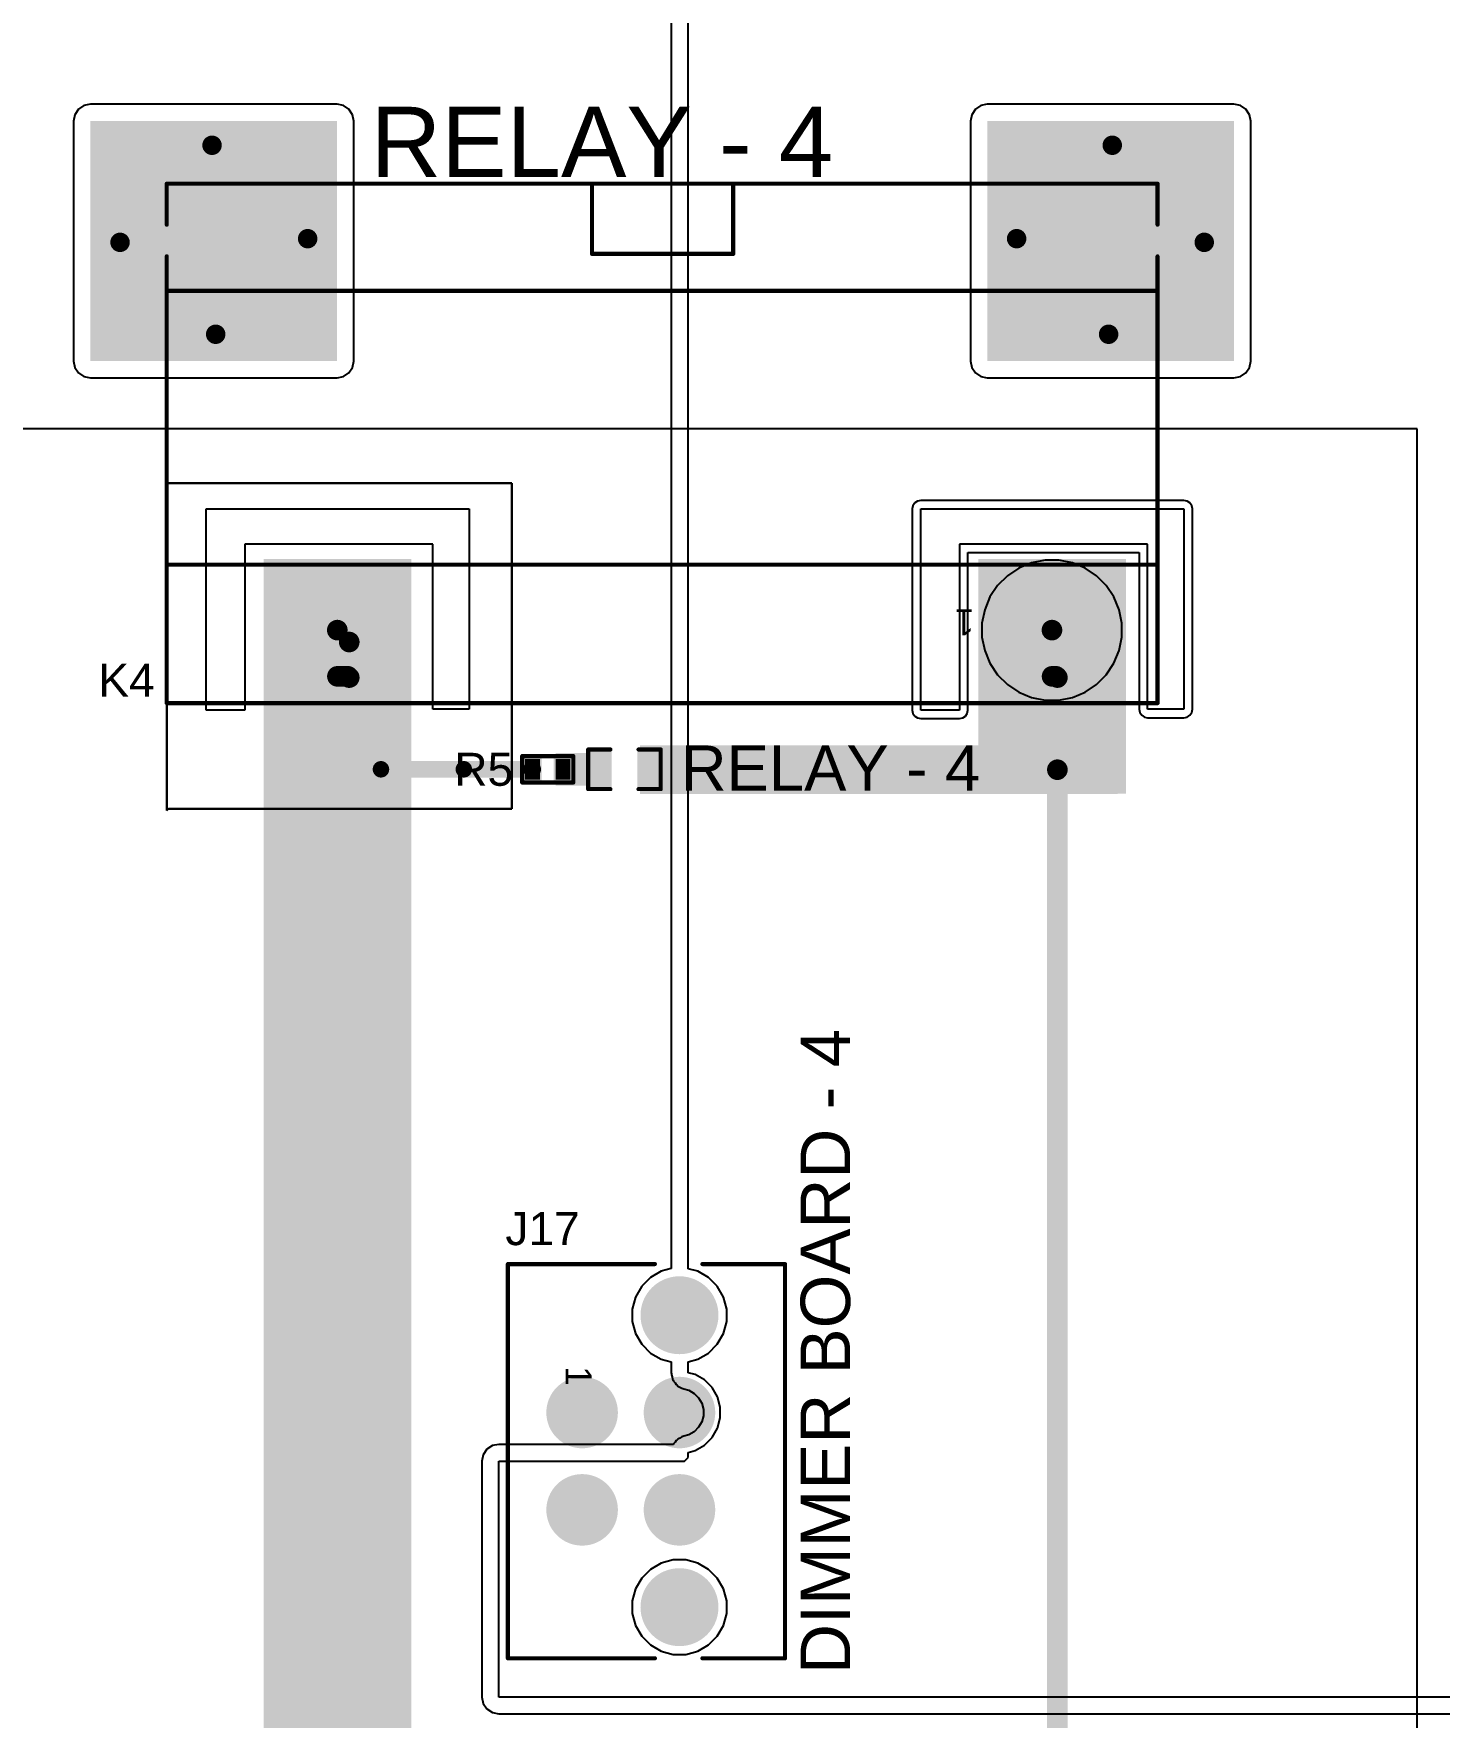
# Model space of a CAD drawing. Header units: millimetres. Extents: x -9 to 259, y -9 to 194.
# Drawn here: x 190.1 to 233.4, y 90.2 to 142 of the extents above; entities that cross this region are included whole.
import ezdxf

# ---------------------------------------------------------------- set-up
doc = ezdxf.new("R2010")
doc.units = ezdxf.units.MM
for name, color, linetype in [('BottomLayer', 5, 'Continuous'), ('BottomSolder', 6, 'Continuous'), ('MultiLayer', 9, 'Continuous'), ('PadHoleLayer', 156, 'Continuous'), ('TopLayer', 1, 'Continuous'), ('TopOverlay', 2, 'Continuous'), ('TopPaste', 8, 'Continuous'), ('TopSolder', 216, 'Continuous'), ('ViaHoleLayer', 16, 'Continuous')]:
    doc.layers.add(name, color=color, linetype=linetype)
doc.styles.add('Arial', font='', dxfattribs={"height": 0.2})
doc.styles.get('Arial').set_extended_font_data('Arial')

# ---------------------------------------------------------------- blocks, each defined once
blk = doc.blocks.new('G4A_1A_PE_DC24_1')
at = {"layer": 'BottomLayer'}
h = blk.add_hatch(color=5, dxfattribs=at)
edge = h.paths.add_edge_path()
edge.add_arc((-11.9999887, 6.0001023), 1.89999874, 0, 360)
h = blk.add_hatch(color=5, dxfattribs=at)
edge = h.paths.add_edge_path()
edge.add_arc((9.9999673, 6.0001023), 1.89999874, 0, 360)
h = blk.add_hatch(color=5, dxfattribs=at)
edge = h.paths.add_edge_path()
edge.add_arc((-13.8000867, -5.999873699999999), 1.49999954, 0, 360)
h = blk.add_hatch(color=5, dxfattribs=at)
edge = h.paths.add_edge_path()
edge.add_arc((13.8000613, -5.999873699999999), 1.49999954, 0, 360)
at = {"layer": 'BottomSolder'}
h = blk.add_hatch(color=6, dxfattribs=at)
edge = h.paths.add_edge_path()
edge.add_arc((-11.9999887, 6.0001023), 1.95079874, 0, 360)
h = blk.add_hatch(color=6, dxfattribs=at)
edge = h.paths.add_edge_path()
edge.add_arc((9.9999673, 6.0001023), 1.95079874, 0, 360)
h = blk.add_hatch(color=6, dxfattribs=at)
edge = h.paths.add_edge_path()
edge.add_arc((-13.8000867, -5.999873699999999), 1.55079954, 0, 360)
h = blk.add_hatch(color=6, dxfattribs=at)
edge = h.paths.add_edge_path()
edge.add_arc((13.8000613, -5.999873699999999), 1.55079954, 0, 360)
at = {"layer": 'MultiLayer'}
h = blk.add_hatch(color=9, dxfattribs=at)
edge = h.paths.add_edge_path()
edge.add_arc((-11.9999887, 6.0001023), 1.89999874, 0, 360)
h = blk.add_hatch(color=9, dxfattribs=at)
edge = h.paths.add_edge_path()
edge.add_arc((9.9999673, 6.0001023), 1.89999874, 0, 360)
h = blk.add_hatch(color=9, dxfattribs=at)
edge = h.paths.add_edge_path()
edge.add_arc((-13.8000867, -5.999873699999999), 1.49999954, 0, 360)
h = blk.add_hatch(color=9, dxfattribs=at)
edge = h.paths.add_edge_path()
edge.add_arc((13.8000613, -5.999873699999999), 1.49999954, 0, 360)
at = {"layer": 'PadHoleLayer'}
h = blk.add_hatch(color=156, dxfattribs=at)
edge = h.paths.add_edge_path()
edge.add_arc((-11.9999379, 5.9999753), 1.1500104, 0, 360)
h = blk.add_hatch(color=156, dxfattribs=at)
edge = h.paths.add_edge_path()
edge.add_arc((9.9999419, 5.9999753), 1.1500104, 0, 360)
h = blk.add_hatch(color=156, dxfattribs=at)
edge = h.paths.add_edge_path()
edge.add_arc((-13.8001375, -5.9999753), 0.8999982, 0, 360)
h = blk.add_hatch(color=156, dxfattribs=at)
edge = h.paths.add_edge_path()
edge.add_arc((13.8001375, -5.9999753), 0.8999982, 0, 360)
at = {"layer": 'TopLayer'}
h = blk.add_hatch(color=1, dxfattribs=at)
edge = h.paths.add_edge_path()
edge.add_arc((-11.9999887, 6.0001023), 1.89999874, 0, 360)
h = blk.add_hatch(color=1, dxfattribs=at)
edge = h.paths.add_edge_path()
edge.add_arc((9.9999673, 6.0001023), 1.89999874, 0, 360)
h = blk.add_hatch(color=1, dxfattribs=at)
edge = h.paths.add_edge_path()
edge.add_arc((-13.8000867, -5.999873699999999), 1.49999954, 0, 360)
h = blk.add_hatch(color=1, dxfattribs=at)
edge = h.paths.add_edge_path()
edge.add_arc((13.8000613, -5.999873699999999), 1.49999954, 0, 360)
at = {"layer": 'TopSolder'}
h = blk.add_hatch(color=216, dxfattribs=at)
edge = h.paths.add_edge_path()
edge.add_arc((-11.9999887, 6.0001023), 1.95079874, 0, 360)
h = blk.add_hatch(color=216, dxfattribs=at)
edge = h.paths.add_edge_path()
edge.add_arc((9.9999673, 6.0001023), 1.95079874, 0, 360)
h = blk.add_hatch(color=216, dxfattribs=at)
edge = h.paths.add_edge_path()
edge.add_arc((-13.8000867, -5.999873699999999), 1.55079954, 0, 360)
h = blk.add_hatch(color=216, dxfattribs=at)
edge = h.paths.add_edge_path()
edge.add_arc((13.8000613, -5.999873699999999), 1.55079954, 0, 360)
at = {"layer": 'TopOverlay', "const_width": 0.127}
for points in [[(15.2497917, 8.250237499999999), (-15.2501727, 8.250237499999999)], [(-15.2491313, 8.250237499999999), (-15.2491313, -5.5104411)], [(15.2497917, 8.250237499999999), (15.2497917, -5.5124985)], [(15.2497917, 3.9851203), (-15.2491313, 3.9851203)], [(15.2499695, -4.449762499999999), (-15.2499949, -4.449762499999999)], [(-2.1874353, -5.5877079), (-2.1874353, -7.749781299999999)], [(2.1589873, -5.5877079), (-2.1874353, -5.5877079)], [(2.1589873, -5.5877079), (2.1589873, -7.749781299999999)], [(-15.2491313, -6.488950699999999), (-15.2491313, -7.749781299999999)], [(15.2497917, -6.486893299999999), (15.2497917, -7.749781299999999)], [(15.2497917, -7.749781299999999), (-15.2501727, -7.749781299999999)]]:
    blk.add_lwpolyline(points, dxfattribs=at)
at = {"layer": 'TopOverlay', "const_width": 0.0635}
for points in [[(-15.2819227, 8.250237499999999, 1), (-15.2184227, 8.250237499999999, 1)], [(-15.2808813, 8.250237499999999, 1), (-15.2173813, 8.250237499999999, 1)], [(15.2180417, 8.250237499999999, 1), (15.2815417, 8.250237499999999, 1)], [(15.2180417, 8.250237499999999, 1), (15.2815417, 8.250237499999999, 1)], [(-15.2808813, 3.9851203, 1), (-15.2173813, 3.9851203, 1)], [(15.2180417, 3.9851203, 1), (15.2815417, 3.9851203, 1)], [(-15.2817449, -4.449762499999999, 1), (-15.2182449, -4.449762499999999, 1)], [(15.2182195, -4.449762499999999, 1), (15.2817195, -4.449762499999999, 1)], [(-15.2808813, -5.5104411, 1), (-15.2173813, -5.5104411, 1)], [(-2.2191853, -5.5877079, 1), (-2.1556853, -5.5877079, 1)], [(-2.2191853, -5.5877079, 1), (-2.1556853, -5.5877079, 1)], [(2.1272373, -5.5877079, 1), (2.1907373, -5.5877079, 1)], [(2.1272373, -5.5877079, 1), (2.1907373, -5.5877079, 1)], [(15.2180417, -5.5124985, 1), (15.2815417, -5.5124985, 1)], [(-15.2808813, -6.488950699999999, 1), (-15.2173813, -6.488950699999999, 1)], [(15.2180417, -6.486893299999999, 1), (15.2815417, -6.486893299999999, 1)], [(-15.2819227, -7.749781299999999, 1), (-15.2184227, -7.749781299999999, 1)], [(-15.2808813, -7.749781299999999, 1), (-15.2173813, -7.749781299999999, 1)], [(-2.2191853, -7.749781299999999, 1), (-2.1556853, -7.749781299999999, 1)], [(2.1272373, -7.749781299999999, 1), (2.1907373, -7.749781299999999, 1)], [(15.2180417, -7.749781299999999, 1), (15.2815417, -7.749781299999999, 1)], [(15.2180417, -7.749781299999999, 1), (15.2815417, -7.749781299999999, 1)]]:
    blk.add_lwpolyline(points, format="xyb", close=True, dxfattribs=at)
at = {"layer": 'TopOverlay'}
blk.add_text('1', height=0.8000009399999999, dxfattribs=at).set_placement((-9.6044004, 5.3561996))
blk = doc.blocks.new('R___0402_8')
at = {"layer": 'TopLayer'}
for points in [[(-0.6985, -0.3175), (-0.6985, 0.3175), (-0.2412999999999999, 0.3175), (-0.2413, -0.3175)], [(0.2412999999999999, -0.3175), (0.2413, 0.3175), (0.6985, 0.3175), (0.6985, -0.3175)]]:
    blk.add_hatch(color=1, dxfattribs=at).paths.add_polyline_path(points)
at = {"layer": 'TopPaste'}
for points in [[(-0.6985, -0.3175), (-0.6985, 0.3175), (-0.2412999999999999, 0.3175), (-0.2413, -0.3175)], [(0.2412999999999999, -0.3175), (0.2413, 0.3175), (0.6985, 0.3175), (0.6985, -0.3175)]]:
    blk.add_hatch(color=8, dxfattribs=at).paths.add_polyline_path(points)
at = {"layer": 'TopSolder'}
for points in [[(-0.75350116, -0.37250116), (-0.75350116, 0.37250116), (-0.1862988399999999, 0.37250116), (-0.18629884, -0.37250116)], [(0.1862988399999999, -0.37250116), (0.18629884, 0.37250116), (0.75350116, 0.37250116), (0.75350116, -0.37250116)]]:
    blk.add_hatch(color=216, dxfattribs=at).paths.add_polyline_path(points)
at = {"layer": 'TopOverlay'}
for points, const_width in [([(-0.7874, -0.4064), (-0.7874, 0.4064)], 0.127), ([(-0.7874, 0.4064), (0.7874, 0.4064)], 0.127), ([(0.7874, -0.4064), (0.7874, 0.4064)], 0.127), ([(-0.7874, -0.4064), (0.7874, -0.4064)], 0.127), ([(-0.8128, -0.4318), (0.8128, -0.4318)], 0.0032258)]:
    blk.add_lwpolyline(points, dxfattribs=dict(at, const_width=const_width))
for points, const_width in [([(-0.8191499999999999, 0.4064, 1), (-0.7556499999999999, 0.4064, 1)], 0.0635), ([(-0.8191499999999999, 0.4064, 1), (-0.7556499999999999, 0.4064, 1)], 0.0635), ([(0.7556499999999999, 0.4064, 1), (0.8191499999999999, 0.4064, 1)], 0.0635), ([(0.7556499999999999, 0.4064, 1), (0.8191499999999999, 0.4064, 1)], 0.0635), ([(-0.8191499999999999, -0.4064, 1), (-0.7556499999999999, -0.4064, 1)], 0.0635), ([(-0.8191499999999999, -0.4064, 1), (-0.7556499999999999, -0.4064, 1)], 0.0635), ([(-0.81360518, -0.4318, 1), (-0.8119948199999999, -0.4318, 1)], 0.0016129), ([(0.7556499999999999, -0.4064, 1), (0.8191499999999999, -0.4064, 1)], 0.0635), ([(0.7556499999999999, -0.4064, 1), (0.8191499999999999, -0.4064, 1)], 0.0635), ([(0.8119948199999999, -0.4318, 1), (0.81360518, -0.4318, 1)], 0.0016129)]:
    blk.add_lwpolyline(points, format="xyb", close=True, dxfattribs=dict(at, const_width=const_width))
blk = doc.blocks.new('LED_0603_13')
at = {"layer": 'TopLayer'}
for points in [[(-0.999998, 0.5000002699999999), (-0.499999, 0.5000002699999999), (-0.499999, -0.5000002699999999), (-0.999998, -0.5000002699999999)], [(0.50000154, 0.5000002699999999), (1.00000054, 0.5000002699999999), (1.00000054, -0.5000002699999999), (0.50000154, -0.5000002699999999)]]:
    blk.add_hatch(color=1, dxfattribs=at).paths.add_polyline_path(points)
at = {"layer": 'TopOverlay'}
blk.add_hatch(color=2, dxfattribs=at).paths.add_polyline_path([(1.1176, -0.66039746), (1.75259492, -0.66039746), (1.75259492, 0.66040254), (1.1176, 0.66040254)])
at = {"layer": 'TopPaste'}
for points in [[(-0.999998, 0.5000002699999999), (-0.499999, 0.5000002699999999), (-0.499999, -0.5000002699999999), (-0.999998, -0.5000002699999999)], [(0.50000154, 0.5000002699999999), (1.00000054, 0.5000002699999999), (1.00000054, -0.5000002699999999), (0.50000154, -0.5000002699999999)]]:
    blk.add_hatch(color=8, dxfattribs=at).paths.add_polyline_path(points)
at = {"layer": 'TopSolder'}
for points in [[(-1.101598, 0.6016002699999999), (-0.398399, 0.6016002699999999), (-0.398399, -0.6016002699999999), (-1.101598, -0.6016002699999999)], [(0.39840154, 0.6016002699999999), (1.10160054, 0.6016002699999999), (1.10160054, -0.6016002699999999), (0.39840154, -0.6016002699999999)]]:
    blk.add_hatch(color=216, dxfattribs=at).paths.add_polyline_path(points)
at = {"layer": 'TopOverlay', "const_width": 0.127}
for points in [[(-1.1176, 0.6096), (-0.4318, 0.6096)], [(-1.1176, -0.6096), (-1.1176, 0.6096)], [(0.4318, 0.6096), (1.11760254, 0.6096)], [(1.11760254, -0.6096), (1.11760254, 0.6096)], [(-1.1176, -0.6096), (-0.4318, -0.6096)], [(0.4318, -0.6096), (1.11760254, -0.6096)]]:
    blk.add_lwpolyline(points, dxfattribs=at)
at = {"layer": 'TopOverlay', "const_width": 0.0635}
for points in [[(-1.14935, 0.6096, 1), (-1.08585, 0.6096, 1)], [(-1.14935, 0.6096, 1), (-1.08585, 0.6096, 1)], [(-0.46355, 0.6096, 1), (-0.40005, 0.6096, 1)], [(0.40005, 0.6096, 1), (0.46355, 0.6096, 1)], [(1.08585254, 0.6096, 1), (1.14935254, 0.6096, 1)], [(1.08585254, 0.6096, 1), (1.14935254, 0.6096, 1)], [(-1.14935, -0.6096, 1), (-1.08585, -0.6096, 1)], [(-1.14935, -0.6096, 1), (-1.08585, -0.6096, 1)], [(-0.46355, -0.6096, 1), (-0.40005, -0.6096, 1)], [(0.40005, -0.6096, 1), (0.46355, -0.6096, 1)], [(1.08585254, -0.6096, 1), (1.14935254, -0.6096, 1)], [(1.08585254, -0.6096, 1), (1.14935254, -0.6096, 1)]]:
    blk.add_lwpolyline(points, format="xyb", close=True, dxfattribs=at)
blk = doc.blocks.new('0447690401_18')
at = {"layer": 'BottomLayer'}
h = blk.add_hatch(color=5, dxfattribs=at)
edge = h.paths.add_edge_path()
edge.add_arc((-1.4986, 1.4986), 1.00000054, 0, 360)
h = blk.add_hatch(color=5, dxfattribs=at)
edge = h.paths.add_edge_path()
edge.add_arc((1.4986, 1.4986), 1.00000054, 0, 360)
h = blk.add_hatch(color=5, dxfattribs=at)
edge = h.paths.add_edge_path()
edge.add_arc((-1.4986, -1.4986), 1.00000054, 0, 360)
h = blk.add_hatch(color=5, dxfattribs=at)
edge = h.paths.add_edge_path()
edge.add_arc((1.4986, -1.4986), 1.00000054, 0, 360)
at = {"layer": 'BottomSolder'}
h = blk.add_hatch(color=6, dxfattribs=at)
edge = h.paths.add_edge_path()
edge.add_arc((-1.4986, 1.4986), 1.10160054, 0, 360)
h = blk.add_hatch(color=6, dxfattribs=at)
edge = h.paths.add_edge_path()
edge.add_arc((1.4986, 1.4986), 1.10160054, 0, 360)
h = blk.add_hatch(color=6, dxfattribs=at)
edge = h.paths.add_edge_path()
edge.add_arc((-1.4986, -1.4986), 1.10160054, 0, 360)
h = blk.add_hatch(color=6, dxfattribs=at)
edge = h.paths.add_edge_path()
edge.add_arc((1.4986, -1.4986), 1.10160054, 0, 360)
at = {"layer": 'PadHoleLayer'}
h = blk.add_hatch(color=156, dxfattribs=at)
edge = h.paths.add_edge_path()
edge.add_arc((-4.495799999999999, 1.4986), 1.20000014, 0, 360)
h = blk.add_hatch(color=156, dxfattribs=at)
edge = h.paths.add_edge_path()
edge.add_arc((4.495799999999999, 1.4986), 1.20000014, 0, 360)
h = blk.add_hatch(color=156, dxfattribs=at)
edge = h.paths.add_edge_path()
edge.add_arc((-1.4986, 1.4986), 0.5334, 0, 360)
h = blk.add_hatch(color=156, dxfattribs=at)
edge = h.paths.add_edge_path()
edge.add_arc((1.4986, 1.4986), 0.5334, 0, 360)
h = blk.add_hatch(color=156, dxfattribs=at)
edge = h.paths.add_edge_path()
edge.add_arc((-1.4986, -1.4986), 0.5334, 0, 360)
h = blk.add_hatch(color=156, dxfattribs=at)
edge = h.paths.add_edge_path()
edge.add_arc((1.4986, -1.4986), 0.5334, 0, 360)
at = {"layer": 'TopLayer'}
h = blk.add_hatch(color=1, dxfattribs=at)
edge = h.paths.add_edge_path()
edge.add_arc((-1.4986, 1.4986), 1.00000054, 0, 360)
h = blk.add_hatch(color=1, dxfattribs=at)
edge = h.paths.add_edge_path()
edge.add_arc((1.4986, 1.4986), 1.00000054, 0, 360)
h = blk.add_hatch(color=1, dxfattribs=at)
edge = h.paths.add_edge_path()
edge.add_arc((-1.4986, -1.4986), 1.00000054, 0, 360)
h = blk.add_hatch(color=1, dxfattribs=at)
edge = h.paths.add_edge_path()
edge.add_arc((1.4986, -1.4986), 1.00000054, 0, 360)
at = {"layer": 'TopSolder'}
h = blk.add_hatch(color=216, dxfattribs=at)
edge = h.paths.add_edge_path()
edge.add_arc((-1.4986, 1.4986), 1.10160054, 0, 360)
h = blk.add_hatch(color=216, dxfattribs=at)
edge = h.paths.add_edge_path()
edge.add_arc((1.4986, 1.4986), 1.10160054, 0, 360)
h = blk.add_hatch(color=216, dxfattribs=at)
edge = h.paths.add_edge_path()
edge.add_arc((-1.4986, -1.4986), 1.10160054, 0, 360)
h = blk.add_hatch(color=216, dxfattribs=at)
edge = h.paths.add_edge_path()
edge.add_arc((1.4986, -1.4986), 1.10160054, 0, 360)
at = {"layer": 'TopOverlay', "const_width": 0.127}
for points in [[(-6.0706, 2.20485716), (-6.0706, 4.7498)], [(6.0706, 4.7498), (-6.0706, 4.7498)], [(6.0706, 2.20485716), (6.0706, 4.7498)], [(-6.0706, -3.7846), (-6.0706, 0.74154284)], [(6.0706, -3.7846), (6.0706, 0.74154284)], [(6.0706, -3.7846), (-6.0706, -3.7846)]]:
    blk.add_lwpolyline(points, dxfattribs=at)
at = {"layer": 'TopOverlay', "const_width": 0.0635}
for points in [[(-6.102349999999999, 4.7498, 1), (-6.038849999999999, 4.7498, 1)], [(-6.102349999999999, 4.7498, 1), (-6.038849999999999, 4.7498, 1)], [(6.038849999999999, 4.7498, 1), (6.102349999999999, 4.7498, 1)], [(6.038849999999999, 4.7498, 1), (6.102349999999999, 4.7498, 1)], [(-6.102349999999999, 2.20485716, 1), (-6.038849999999999, 2.20485716, 1)], [(6.038849999999999, 2.20485716, 1), (6.102349999999999, 2.20485716, 1)], [(-6.102349999999999, 0.74154284, 1), (-6.038849999999999, 0.74154284, 1)], [(6.038849999999999, 0.74154284, 1), (6.102349999999999, 0.74154284, 1)], [(-6.102349999999999, -3.7846, 1), (-6.038849999999999, -3.7846, 1)], [(-6.102349999999999, -3.7846, 1), (-6.038849999999999, -3.7846, 1)], [(6.038849999999999, -3.7846, 1), (6.102349999999999, -3.7846, 1)], [(6.038849999999999, -3.7846, 1), (6.102349999999999, -3.7846, 1)]]:
    blk.add_lwpolyline(points, format="xyb", close=True, dxfattribs=at)
at = {"layer": 'TopOverlay'}
blk.add_text('1', height=0.8000009399999999, dxfattribs=at).set_placement((-2.9209873, -2.00659238))

msp = doc.modelspace()

# ---------------------------------------------------------------- hatches: boundary and pattern name
at = {"layer": 'BottomLayer'}
msp.add_hatch(color=5, dxfattribs=at).paths.add_polyline_path([(199.44067808, 139.3444), (191.84607808, 139.3444), (191.84607808, 131.953), (199.44067808, 131.953)])
h = msp.add_hatch(color=5, dxfattribs=at)
edge = h.paths.add_edge_path()
edge.add_arc((195.59197102, 138.60049242), 0.2999994, 0, 360)
h = msp.add_hatch(color=5, dxfattribs=at)
edge = h.paths.add_edge_path()
edge.add_arc((223.3046969, 138.60049242), 0.2999994, 0, 360)
h = msp.add_hatch(color=5, dxfattribs=at)
edge = h.paths.add_edge_path()
edge.add_arc((192.760473, 135.6106), 0.2999994, 0, 360)
h = msp.add_hatch(color=5, dxfattribs=at)
edge = h.paths.add_edge_path()
edge.add_arc((198.53591992, 135.72333536), 0.2999994, 0, 360)
h = msp.add_hatch(color=5, dxfattribs=at)
edge = h.paths.add_edge_path()
edge.add_arc((220.360748, 135.72333536), 0.2999994, 0, 360)
h = msp.add_hatch(color=5, dxfattribs=at)
edge = h.paths.add_edge_path()
edge.add_arc((226.13619492, 135.6106), 0.2999994, 0, 360)
h = msp.add_hatch(color=5, dxfattribs=at)
edge = h.paths.add_edge_path()
edge.add_arc((195.70456414, 132.77924422), 0.2999994, 0, 360)
h = msp.add_hatch(color=5, dxfattribs=at)
edge = h.paths.add_edge_path()
edge.add_arc((223.19210378, 132.77924422), 0.2999994, 0, 360)
at = {"layer": 'BottomSolder'}
h = msp.add_hatch(color=6, dxfattribs=at)
edge = h.paths.add_edge_path()
edge.add_arc((195.59197102, 138.60049242), 0.4015993999999999, 0, 360)
h = msp.add_hatch(color=6, dxfattribs=at)
edge = h.paths.add_edge_path()
edge.add_arc((223.3046969, 138.60049242), 0.4015993999999999, 0, 360)
h = msp.add_hatch(color=6, dxfattribs=at)
edge = h.paths.add_edge_path()
edge.add_arc((192.760473, 135.6106), 0.4015993999999999, 0, 360)
h = msp.add_hatch(color=6, dxfattribs=at)
edge = h.paths.add_edge_path()
edge.add_arc((198.53591992, 135.72333536), 0.4015993999999999, 0, 360)
h = msp.add_hatch(color=6, dxfattribs=at)
edge = h.paths.add_edge_path()
edge.add_arc((220.360748, 135.72333536), 0.4015993999999999, 0, 360)
h = msp.add_hatch(color=6, dxfattribs=at)
edge = h.paths.add_edge_path()
edge.add_arc((226.13619492, 135.6106), 0.4015993999999999, 0, 360)
h = msp.add_hatch(color=6, dxfattribs=at)
edge = h.paths.add_edge_path()
edge.add_arc((195.70456414, 132.77924422), 0.4015993999999999, 0, 360)
h = msp.add_hatch(color=6, dxfattribs=at)
edge = h.paths.add_edge_path()
edge.add_arc((223.19210378, 132.77924422), 0.4015993999999999, 0, 360)
at = {"layer": 'TopLayer'}
for points in [[(219.45599492, 131.953), (227.05059492, 131.953), (227.05059492, 139.3444), (219.45599492, 139.3444)], [(197.18015174, 125.857), (197.18015174, 40.1207732), (201.72331766, 40.1207732), (201.72331766, 125.857)], [(219.18003154, 125.857), (219.18003154, 118.62932332), (223.72319746, 118.62932332), (223.72319746, 125.857)], [(206.1670375, 118.8799883), (207.7117385, 118.8799883), (207.7117385, 119.87999138), (206.1670375, 119.87999138)], [(223.4692, 120.11659238), (208.7707534, 120.11659238), (208.7707534, 118.61799238), (223.4692, 118.61799238)]]:
    msp.add_hatch(color=1, dxfattribs=at).paths.add_polyline_path(points)
h = msp.add_hatch(color=1, dxfattribs=at)
edge = h.paths.add_edge_path()
edge.add_arc((195.59197102, 138.60049242), 0.2999994, 0, 360)
h = msp.add_hatch(color=1, dxfattribs=at)
edge = h.paths.add_edge_path()
edge.add_arc((223.3046969, 138.60049242), 0.2999994, 0, 360)
h = msp.add_hatch(color=1, dxfattribs=at)
edge = h.paths.add_edge_path()
edge.add_arc((192.760473, 135.6106), 0.2999994, 0, 360)
h = msp.add_hatch(color=1, dxfattribs=at)
edge = h.paths.add_edge_path()
edge.add_arc((198.53591992, 135.72333536), 0.2999994, 0, 360)
h = msp.add_hatch(color=1, dxfattribs=at)
edge = h.paths.add_edge_path()
edge.add_arc((220.360748, 135.72333536), 0.2999994, 0, 360)
h = msp.add_hatch(color=1, dxfattribs=at)
edge = h.paths.add_edge_path()
edge.add_arc((226.13619492, 135.6106), 0.2999994, 0, 360)
h = msp.add_hatch(color=1, dxfattribs=at)
edge = h.paths.add_edge_path()
edge.add_arc((195.70456414, 132.77924422), 0.2999994, 0, 360)
h = msp.add_hatch(color=1, dxfattribs=at)
edge = h.paths.add_edge_path()
edge.add_arc((223.19210378, 132.77924422), 0.2999994, 0, 360)
at = {"layer": 'TopSolder'}
h = msp.add_hatch(color=216, dxfattribs=at)
edge = h.paths.add_edge_path()
edge.add_arc((195.59197102, 138.60049242), 0.4015993999999999, 0, 360)
h = msp.add_hatch(color=216, dxfattribs=at)
edge = h.paths.add_edge_path()
edge.add_arc((223.3046969, 138.60049242), 0.4015993999999999, 0, 360)
h = msp.add_hatch(color=216, dxfattribs=at)
edge = h.paths.add_edge_path()
edge.add_arc((192.760473, 135.6106), 0.4015993999999999, 0, 360)
h = msp.add_hatch(color=216, dxfattribs=at)
edge = h.paths.add_edge_path()
edge.add_arc((198.53591992, 135.72333536), 0.4015993999999999, 0, 360)
h = msp.add_hatch(color=216, dxfattribs=at)
edge = h.paths.add_edge_path()
edge.add_arc((220.360748, 135.72333536), 0.4015993999999999, 0, 360)
h = msp.add_hatch(color=216, dxfattribs=at)
edge = h.paths.add_edge_path()
edge.add_arc((226.13619492, 135.6106), 0.4015993999999999, 0, 360)
h = msp.add_hatch(color=216, dxfattribs=at)
edge = h.paths.add_edge_path()
edge.add_arc((195.70456414, 132.77924422), 0.4015993999999999, 0, 360)
h = msp.add_hatch(color=216, dxfattribs=at)
edge = h.paths.add_edge_path()
edge.add_arc((223.19210378, 132.77924422), 0.4015993999999999, 0, 360)
at = {"layer": 'ViaHoleLayer'}
h = msp.add_hatch(color=16, dxfattribs=at)
edge = h.paths.add_edge_path()
edge.add_arc((195.59197102, 138.60049242), 0.1499997, 0, 360)
h = msp.add_hatch(color=16, dxfattribs=at)
edge = h.paths.add_edge_path()
edge.add_arc((223.3046969, 138.60049242), 0.1499997, 0, 360)
h = msp.add_hatch(color=16, dxfattribs=at)
edge = h.paths.add_edge_path()
edge.add_arc((198.53591992, 135.72333536), 0.1499997, 0, 360)
h = msp.add_hatch(color=16, dxfattribs=at)
edge = h.paths.add_edge_path()
edge.add_arc((220.360748, 135.72333536), 0.1499997, 0, 360)
h = msp.add_hatch(color=16, dxfattribs=at)
edge = h.paths.add_edge_path()
edge.add_arc((192.760473, 135.6106), 0.1499997, 0, 360)
h = msp.add_hatch(color=16, dxfattribs=at)
edge = h.paths.add_edge_path()
edge.add_arc((226.13619492, 135.6106), 0.1499997, 0, 360)
h = msp.add_hatch(color=16, dxfattribs=at)
edge = h.paths.add_edge_path()
edge.add_arc((195.70456414, 132.77924422), 0.1499997, 0, 360)
h = msp.add_hatch(color=16, dxfattribs=at)
edge = h.paths.add_edge_path()
edge.add_arc((223.19210378, 132.77924422), 0.1499997, 0, 360)

# ---------------------------------------------------------------- linework, layer by layer
at = {"layer": 'BottomLayer'}
for p, q in [((210.24843396, 103.99902238), (210.24843396, 183.21019746)), ((209.73048224, 177.12792616), (209.73048224, 104.00316004)), ((191.36755224, 139.54261144), (191.32812636, 139.3444)), ((191.4798304, 139.71064768), (191.36755224, 139.54261144)), ((191.64786664, 139.82292584), (191.4798304, 139.71064768)), ((191.84607808, 139.86235172), (191.64786664, 139.82292584)), ((199.44067808, 139.86235172), (191.84607808, 139.86235172)), ((199.63888952, 139.82292584), (199.44067808, 139.86235172)), ((199.80692576, 139.71064768), (199.63888952, 139.82292584)), ((199.91920392, 139.54261144), (199.80692576, 139.71064768)), ((199.9586298, 139.3444), (199.91920392, 139.54261144)), ((191.32812636, 139.3444), (191.32812636, 131.953)), ((199.9586298, 131.953), (199.9586298, 139.3444)), ((191.32812636, 131.953), (191.36755224, 131.75478856)), ((191.36755224, 131.75478856), (191.4798304, 131.58675232)), ((199.80692576, 131.58675232), (199.91920392, 131.75478856)), ((199.91920392, 131.75478856), (199.9586298, 131.953)), ((191.4798304, 131.58675232), (191.64786664, 131.47447416)), ((191.64786664, 131.47447416), (191.84607808, 131.43504828)), ((191.84607808, 131.43504828), (199.44067808, 131.43504828)), ((199.44067808, 131.43504828), (199.63888952, 131.47447416)), ((199.63888952, 131.47447416), (199.80692576, 131.58675232)), ((194.19854226, 118.11020828), (194.19854226, 128.1938)), ((194.19854226, 128.1938), (204.82559492, 128.1938)), ((204.82559492, 128.1938), (194.19854226, 128.1938)), ((194.19854226, 128.1938), (194.19854226, 118.11020828)), ((204.82559492, 128.1938), (204.82559492, 118.491)), ((204.82559492, 118.491), (204.82559492, 128.1938)), ((217.22478526, 127.58278776), (217.16864618, 127.49876964)), ((217.30880338, 127.63892684), (217.22478526, 127.58278776)), ((217.4079091, 127.65863978), (217.30880338, 127.63892684)), ((225.5105091, 127.65863978), (217.4079091, 127.65863978)), ((225.60961482, 127.63892684), (225.5105091, 127.65863978)), ((225.69363294, 127.58278776), (225.60961482, 127.63892684)), ((225.74977202, 127.49876964), (225.69363294, 127.58278776)), ((217.16864618, 127.49876964), (217.14893324, 127.39966392)), ((217.14893324, 127.39966392), (217.14893324, 121.20206392)), ((225.76948496, 127.39966392), (225.74977202, 127.49876964)), ((225.76948496, 121.22746392), (225.76948496, 127.39966392)), ((218.86068496, 121.20206392), (218.86068496, 126.05522414)), ((218.86068496, 126.05522414), (224.13393324, 126.05522414)), ((224.13393324, 126.05522414), (224.13393324, 121.22746392)), ((220.42802244, 125.57573818), (220.07522914, 125.3400084)), ((220.82002572, 125.73811022), (220.42802244, 125.57573818)), ((221.2361717, 125.82088882), (220.82002572, 125.73811022)), ((221.66047362, 125.82088882), (221.2361717, 125.82088882)), ((222.0766196, 125.73811022), (221.66047362, 125.82088882)), ((222.46862288, 125.57573818), (222.0766196, 125.73811022)), ((222.82141618, 125.3400084), (222.46862288, 125.57573818)), ((219.77520434, 125.0399836), (219.53947456, 124.6871903)), ((220.07522914, 125.3400084), (219.77520434, 125.0399836)), ((223.12144098, 125.0399836), (222.82141618, 125.3400084)), ((223.35717076, 124.6871903), (223.12144098, 125.0399836)), ((219.53947456, 124.6871903), (219.37710252, 124.29518702)), ((223.5195428, 124.29518702), (223.35717076, 124.6871903)), ((219.37710252, 124.29518702), (219.29432392, 123.87904104)), ((223.6023214, 123.87904104), (223.5195428, 124.29518702)), ((219.29432392, 123.87904104), (219.29432392, 123.45473912)), ((219.29432392, 123.45473912), (219.37710252, 123.03859314)), ((223.5195428, 123.03859314), (223.6023214, 123.45473912)), ((223.6023214, 123.45473912), (223.6023214, 123.87904104)), ((219.37710252, 123.03859314), (219.53947456, 122.64658986)), ((223.35717076, 122.64658986), (223.5195428, 123.03859314)), ((219.53947456, 122.64658986), (219.77520434, 122.29379656)), ((223.12144098, 122.29379656), (223.35717076, 122.64658986)), ((219.77520434, 122.29379656), (220.07522914, 121.99377176)), ((220.07522914, 121.99377176), (220.42802244, 121.75804198)), ((222.46862288, 121.75804198), (222.82141618, 121.99377176)), ((222.82141618, 121.99377176), (223.12144098, 122.29379656)), ((220.42802244, 121.75804198), (220.82002572, 121.59566994)), ((220.82002572, 121.59566994), (221.2361717, 121.51289134)), ((221.2361717, 121.51289134), (221.66047362, 121.51289134)), ((221.66047362, 121.51289134), (222.0766196, 121.59566994)), ((222.0766196, 121.59566994), (222.46862288, 121.75804198)), ((217.14893324, 121.20206392), (217.16864618, 121.1029582)), ((217.16864618, 121.1029582), (217.22478526, 121.01894008)), ((217.22478526, 121.01894008), (217.30880338, 120.962801)), ((217.30880338, 120.962801), (217.4079091, 120.94308806)), ((217.4079091, 120.94308806), (218.6017091, 120.94308806)), ((218.6017091, 120.94308806), (218.70081482, 120.962801)), ((218.70081482, 120.962801), (218.78483294, 121.01894008)), ((218.78483294, 121.01894008), (218.84097202, 121.1029582)), ((218.84097202, 121.1029582), (218.86068496, 121.20206392)), ((224.13393324, 121.22746392), (224.15364618, 121.1283582)), ((224.15364618, 121.1283582), (224.20978526, 121.04434008)), ((224.20978526, 121.04434008), (224.29380338, 120.988201)), ((224.29380338, 120.988201), (224.3929091, 120.96848806)), ((224.3929091, 120.96848806), (225.5105091, 120.96848806)), ((225.5105091, 120.96848806), (225.60961482, 120.988201)), ((225.60961482, 120.988201), (225.69363294, 121.04434008)), ((225.69363294, 121.04434008), (225.74977202, 121.1283582)), ((225.74977202, 121.1283582), (225.76948496, 121.22746392)), ((204.82559492, 118.491), (204.82559492, 118.1608)), ((204.82559492, 118.1608), (204.82559492, 118.491)), ((194.24913398, 118.1608), (194.19854226, 118.11020828)), ((194.19854226, 118.11020828), (194.24913398, 118.1608)), ((204.82559492, 118.1608), (194.24913398, 118.1608)), ((194.24913398, 118.1608), (204.82559492, 118.1608)), ((209.08895952, 103.72868256), (208.81824632, 103.45796936)), ((209.42051334, 103.92010458), (209.08895952, 103.72868256)), ((209.73048224, 104.00316004), (209.42051334, 103.92010458)), ((210.54295966, 103.92010458), (210.24843396, 103.99902238)), ((210.87451348, 103.72868256), (210.54295966, 103.92010458)), ((211.14522668, 103.45796936), (210.87451348, 103.72868256)), ((208.81824632, 103.45796936), (208.6268243, 103.12641554)), ((211.3366487, 103.12641554), (211.14522668, 103.45796936)), ((208.6268243, 103.12641554), (208.52773636, 102.7566144)), ((208.52773636, 102.7566144), (208.52773636, 102.37377036)), ((211.43573664, 102.7566144), (211.3366487, 103.12641554)), ((211.43573664, 102.37377036), (211.43573664, 102.7566144)), ((208.52773636, 102.37377036), (208.6268243, 102.00396922)), ((211.3366487, 102.00396922), (211.43573664, 102.37377036)), ((208.6268243, 102.00396922), (208.81824632, 101.6724154)), ((208.81824632, 101.6724154), (209.08895952, 101.4017022)), ((210.87451348, 101.4017022), (211.14522668, 101.6724154)), ((211.14522668, 101.6724154), (211.3366487, 102.00396922)), ((209.08895952, 101.4017022), (209.42051334, 101.21028018)), ((209.42051334, 101.21028018), (209.73048224, 101.12722472)), ((209.73048224, 101.12722472), (209.73048224, 100.79476666)), ((210.24843396, 101.13136238), (210.54295966, 101.21028018)), ((210.24843396, 100.79476666), (210.24843396, 101.13136238)), ((210.54295966, 101.21028018), (210.87451348, 101.4017022)), ((209.73048224, 100.79476666), (209.73714974, 100.76125136)), ((209.73714974, 100.76125136), (209.73491454, 100.72715948)), ((209.73491454, 100.72715948), (209.75668996, 100.66301178)), ((209.75668996, 100.66301178), (209.76990812, 100.59655522)), ((210.46576144, 100.73653462), (210.24843396, 100.79476666)), ((210.75170956, 100.57144224), (210.46576144, 100.73653462)), ((209.76990812, 100.59655522), (209.78889208, 100.56814278)), ((209.78889208, 100.56814278), (209.79987504, 100.53578826)), ((209.79987504, 100.53578826), (209.84454856, 100.48484856)), ((209.84454856, 100.48484856), (209.88218628, 100.42851898)), ((209.88218628, 100.42851898), (209.91059618, 100.40953756)), ((209.91059618, 100.40953756), (209.93312598, 100.38384546)), ((209.93312598, 100.38384546), (209.99389294, 100.35388108)), ((209.99389294, 100.35388108), (210.05022252, 100.31624082)), ((210.05022252, 100.31624082), (210.08373528, 100.30957586)), ((210.08373528, 100.30957586), (210.11438038, 100.29446286)), ((210.11438038, 100.29446286), (210.26584312, 100.25387874)), ((210.26584312, 100.25387874), (210.43368124, 100.15697774)), ((210.43368124, 100.15697774), (210.5707244, 100.01993458)), ((210.98518636, 100.33796544), (210.75170956, 100.57144224)), ((211.15027874, 100.05201732), (210.98518636, 100.33796544)), ((210.5707244, 100.01993458), (210.6676254, 99.85209392)), ((210.6676254, 99.85209392), (210.71778532, 99.66489338)), ((210.71778532, 99.66489338), (210.71778532, 99.47109391999999)), ((211.23573704, 99.73308476), (211.15027874, 100.05201732)), ((211.23573704, 99.40289999999999), (211.23573704, 99.73308476)), ((210.57072186, 99.11604763999999), (210.4336787, 98.97900448)), ((210.66762286, 99.28388575999999), (210.57072186, 99.11604763999999)), ((210.71778532, 99.47109391999999), (210.66762286, 99.28388575999999)), ((210.98518636, 98.79801932), (211.15027874, 99.08396744)), ((211.15027874, 99.08396744), (211.23573704, 99.40289999999999)), ((204.22092252, 98.54791822), (204.05288628, 98.43564006)), ((204.41913396, 98.5873441), (204.22092252, 98.54791822)), ((209.79551132, 98.5873441), (204.41913396, 98.5873441)), ((209.79987504, 98.6001965), (209.79551132, 98.5873441)), ((209.84454856, 98.6511362), (209.79987504, 98.6001965)), ((209.88218628, 98.70746577999999), (209.84454856, 98.6511362)), ((209.91059618, 98.7264472), (209.88218628, 98.70746577999999)), ((209.93312598, 98.7521393), (209.91059618, 98.7264472)), ((209.99389294, 98.78210367999999), (209.93312598, 98.7521393)), ((210.05022252, 98.81974394), (209.99389294, 98.78210367999999)), ((210.08373528, 98.82640889999999), (210.05022252, 98.81974394)), ((210.11438038, 98.8415219), (210.08373528, 98.82640889999999)), ((210.26584312, 98.88210602), (210.11438038, 98.8415219)), ((210.4336787, 98.97900448), (210.26584312, 98.88210602)), ((210.46576144, 98.39945014), (210.75170956, 98.56454251999999)), ((210.75170956, 98.56454251999999), (210.98518636, 98.79801932)), ((203.94060812, 98.26760382), (203.90118224, 98.06939238)), ((203.90118224, 98.06939238), (203.90118224, 90.80506095999999)), ((204.05288628, 98.43564006), (203.94060812, 98.26760382)), ((204.41913396, 90.80506095999999), (204.41913396, 98.06939238)), ((204.41913396, 98.06939238), (210.1341873, 98.06939238)), ((210.1341873, 98.06939238), (210.24843396, 98.18363903999999)), ((210.24843396, 98.34121809999999), (210.46576144, 98.39945014)), ((210.24843396, 98.18363903999999), (210.24843396, 98.34121809999999)), ((209.42051334, 94.92850458), (209.08895952, 94.73708256)), ((209.79031448, 95.02759252), (209.42051334, 94.92850458)), ((210.17315852, 95.02759252), (209.79031448, 95.02759252)), ((210.54295966, 94.92850458), (210.17315852, 95.02759252)), ((210.87451348, 94.73708256), (210.54295966, 94.92850458)), ((208.81824632, 94.46636935999999), (208.6268243, 94.13481554)), ((209.08895952, 94.73708256), (208.81824632, 94.46636935999999)), ((211.14522668, 94.46636935999999), (210.87451348, 94.73708256)), ((211.3366487, 94.13481554), (211.14522668, 94.46636935999999)), ((208.6268243, 94.13481554), (208.52773636, 93.7650144)), ((211.43573664, 93.7650144), (211.3366487, 94.13481554)), ((208.52773636, 93.7650144), (208.52773636, 93.38217035999999)), ((208.52773636, 93.38217035999999), (208.6268243, 93.01236921999998)), ((211.3366487, 93.01236921999998), (211.43573664, 93.38217035999999)), ((211.43573664, 93.38217035999999), (211.43573664, 93.7650144)), ((208.6268243, 93.01236921999998), (208.81824632, 92.6808154)), ((211.14522668, 92.6808154), (211.3366487, 93.01236921999998)), ((208.81824632, 92.6808154), (209.08895952, 92.41010219999998)), ((209.08895952, 92.41010219999998), (209.42051334, 92.21868017999999)), ((210.54295966, 92.21868017999999), (210.87451348, 92.41010219999998)), ((210.87451348, 92.41010219999998), (211.14522668, 92.6808154)), ((209.42051334, 92.21868017999999), (209.79031448, 92.11959224)), ((209.79031448, 92.11959224), (210.17315852, 92.11959224)), ((210.17315852, 92.11959224), (210.54295966, 92.21868017999999)), ((203.90118224, 90.80506095999999), (203.94060812, 90.60684952)), ((204.41919492, 90.80499999999999), (204.41913396, 90.80506095999999)), ((237.18519238, 90.80499999999999), (204.41919492, 90.80499999999999)), ((203.94060812, 90.60684952), (204.05288628, 90.43881327999999)), ((204.05288628, 90.43881327999999), (204.05294724, 90.43875231999999)), ((204.05294724, 90.43875231999999), (204.22098348, 90.32647415999999)), ((204.22098348, 90.32647415999999), (204.41919492, 90.28704828)), ((204.41919492, 90.28704828), (237.18519238, 90.28704828))]:
    msp.add_line(p, q, dxfattribs=at)
at = {"layer": 'BottomLayer', "const_width": 0.635}
for points in [[(199.44839206, 123.66701708), (199.44844286, 123.66696628)], [(221.44827186, 123.66701708), (221.44832266, 123.66696628)]]:
    msp.add_lwpolyline(points, dxfattribs=at)
at = {"layer": 'BottomLayer', "const_width": 0.3175}
for points in [[(199.28964206, 123.66701708, 1), (199.60714206, 123.66701708, 1)], [(199.28969286, 123.66696628, 1), (199.60719286, 123.66696628, 1)], [(221.28952186, 123.66701708, 1), (221.60702186, 123.66701708, 1)], [(221.28957266, 123.66696628, 1), (221.60707266, 123.66696628, 1)]]:
    msp.add_lwpolyline(points, format="xyb", close=True, dxfattribs=at)
at = {"layer": 'MultiLayer'}
for p, q in [((195.4080293, 121.20206392), (195.4080293, 127.39966392)), ((195.4080293, 127.39966392), (203.5106293, 127.39966392)), ((203.5106293, 127.39966392), (203.5106293, 121.22746392)), ((217.4079091, 121.20206392), (217.4079091, 127.39966392)), ((217.4079091, 127.39966392), (225.5105091, 127.39966392)), ((225.5105091, 127.39966392), (225.5105091, 121.22746392)), ((202.3930293, 126.3142), (196.6018293, 126.3142)), ((196.6018293, 126.3142), (196.6018293, 121.20206392)), ((202.3930293, 121.22746392), (202.3930293, 126.3142)), ((224.3929091, 126.3142), (218.6017091, 126.3142)), ((218.6017091, 126.3142), (218.6017091, 121.20206392)), ((224.3929091, 121.22746392), (224.3929091, 126.3142)), ((196.6018293, 121.20206392), (195.4080293, 121.20206392)), ((203.5106293, 121.22746392), (202.3930293, 121.22746392)), ((218.6017091, 121.20206392), (217.4079091, 121.20206392)), ((225.5105091, 121.22746392), (224.3929091, 121.22746392))]:
    msp.add_line(p, q, dxfattribs=at)
at = {"layer": 'TopLayer'}
for p, q in [((218.97746908, 139.54261144), (218.9380432, 139.3444)), ((219.08974724, 139.71064768), (218.97746908, 139.54261144)), ((219.25778348, 139.82292584), (219.08974724, 139.71064768)), ((219.45599492, 139.86235172), (219.25778348, 139.82292584)), ((227.05059492, 139.86235172), (219.45599492, 139.86235172)), ((227.24880636, 139.82292584), (227.05059492, 139.86235172)), ((227.4168426, 139.71064768), (227.24880636, 139.82292584)), ((227.52912076, 139.54261144), (227.4168426, 139.71064768)), ((227.56854664, 139.3444), (227.52912076, 139.54261144)), ((218.9380432, 139.3444), (218.9380432, 131.953)), ((227.56854664, 131.953), (227.56854664, 139.3444)), ((218.9380432, 131.953), (218.97746908, 131.75478856)), ((218.97746908, 131.75478856), (219.08974724, 131.58675232)), ((227.4168426, 131.58675232), (227.52912076, 131.75478856)), ((227.52912076, 131.75478856), (227.56854664, 131.953)), ((219.08974724, 131.58675232), (219.25778348, 131.47447416)), ((219.25778348, 131.47447416), (219.45599492, 131.43504828)), ((219.45599492, 131.43504828), (227.05059492, 131.43504828)), ((227.05059492, 131.43504828), (227.24880636, 131.47447416)), ((227.24880636, 131.47447416), (227.4168426, 131.58675232)), ((232.6894, 129.8702), (183.19326582, 129.8702)), ((232.6894, 75.4634), (232.6894, 129.8702))]:
    msp.add_line(p, q, dxfattribs=at)
for points, const_width in [([(199.44839206, 123.66701708), (199.8156405, 123.29976864)], 0.635), ([(221.44827186, 123.66701708), (221.44839886, 123.66689008)], 0.635), ([(199.8156405, 122.20485084), (199.8156405, 123.29976864)], 0.635), ([(199.4517347, 122.24316166), (199.77732968, 122.24316166)], 0.635), ([(199.77732968, 122.24316166), (199.8156405, 122.20485084)], 0.635), ([(221.4516145, 122.24316166), (221.57668918, 122.24316166)], 0.635), ([(221.57668918, 122.24316166), (221.615, 122.20485084)], 0.635), ([(221.615, 119.36729238), (221.615, 122.20485084)], 0.635), ([(200.79186918, 119.37998984), (205.4558375, 119.3801524)], 0.508), ([(203.34409674, 119.3801524), (205.4304375, 119.3801524)], 0.508), ([(205.4558375, 119.3801524), (205.46477068, 119.3801524)], 0.508), ([(221.615, 42.8752), (221.615, 119.36729238)], 0.635)]:
    msp.add_lwpolyline(points, dxfattribs=dict(at, const_width=const_width))
for points, const_width in [([(199.28964206, 123.66701708, 1), (199.60714206, 123.66701708, 1)], 0.3175), ([(221.28952186, 123.66701708, 1), (221.60702186, 123.66701708, 1)], 0.3175), ([(221.28964886, 123.66689008, 1), (221.60714886, 123.66689008, 1)], 0.3175), ([(199.6568905, 123.29976864, 1), (199.9743905, 123.29976864, 1)], 0.3175), ([(199.6568905, 123.29976864, 1), (199.9743905, 123.29976864, 1)], 0.3175), ([(199.2929847, 122.24316166, 1), (199.6104847, 122.24316166, 1)], 0.3175), ([(199.61857968, 122.24316166, 1), (199.93607968, 122.24316166, 1)], 0.3175), ([(199.61857968, 122.24316166, 1), (199.93607968, 122.24316166, 1)], 0.3175), ([(199.6568905, 122.20485084, 1), (199.9743905, 122.20485084, 1)], 0.3175), ([(199.6568905, 122.20485084, 1), (199.9743905, 122.20485084, 1)], 0.3175), ([(221.2928645, 122.24316166, 1), (221.6103645, 122.24316166, 1)], 0.3175), ([(221.41793918, 122.24316166, 1), (221.73543918, 122.24316166, 1)], 0.3175), ([(221.41793918, 122.24316166, 1), (221.73543918, 122.24316166, 1)], 0.3175), ([(221.45625, 122.20485084, 1), (221.77375, 122.20485084, 1)], 0.3175), ([(221.45625, 122.20485084, 1), (221.77375, 122.20485084, 1)], 0.3175), ([(200.66486918, 119.37998984, 1), (200.91886918, 119.37998984, 1)], 0.254), ([(203.21709674, 119.3801524, 1), (203.47109674, 119.3801524, 1)], 0.254), ([(205.3034375, 119.3801524, 1), (205.5574375, 119.3801524, 1)], 0.254), ([(205.3288375, 119.3801524, 1), (205.5828375, 119.3801524, 1)], 0.254), ([(205.3288375, 119.3801524, 1), (205.5828375, 119.3801524, 1)], 0.254), ([(205.33777068, 119.3801524, 1), (205.59177068, 119.3801524, 1)], 0.254), ([(221.45625, 119.36729238, 1), (221.77375, 119.36729238, 1)], 0.3175), ([(221.45625, 119.36729238, 1), (221.77375, 119.36729238, 1)], 0.3175)]:
    msp.add_lwpolyline(points, format="xyb", close=True, dxfattribs=dict(at, const_width=const_width))

# ---------------------------------------------------------------- block references
for name, p, rotation in [('G4A_1A_PE_DC24_1', (209.44833396, 129.66699238), 180), ('0447690401_18', (208.4831365, 98.06939238), 270)]:
    msp.add_blockref(name, p, dxfattribs=dict(rotation=rotation))
for name, p in [('R___0402_8', (205.9257375, 119.37998984)), ('LED_0603_13', (208.2879375, 119.37998984))]:
    msp.add_blockref(name, p)

# ---------------------------------------------------------------- texts
at = {"layer": 'TopOverlay', "style": 'Arial'}
for s, height, rotation, p in [('RELAY - 4', 2.159, 360, (200.46949492, 137.62645576)), ('RELAY - 4', 1.397, 360, (210.0231385, 118.71959238)), ('DIMMER BOARD - 4', 1.524, 90, (215.23441078, 91.51618984))]:
    msp.add_text(s, height=height, rotation=rotation, dxfattribs=at).set_placement(p)
for s, p in [('K4', (192.09196024, 121.61535748)), ('R5', (203.047346, 118.87215494)), ('J17', (204.62276322, 104.72435748))]:
    msp.add_text(s, height=1.016, dxfattribs=at).set_placement(p)

doc.saveas('drawing.dxf')
